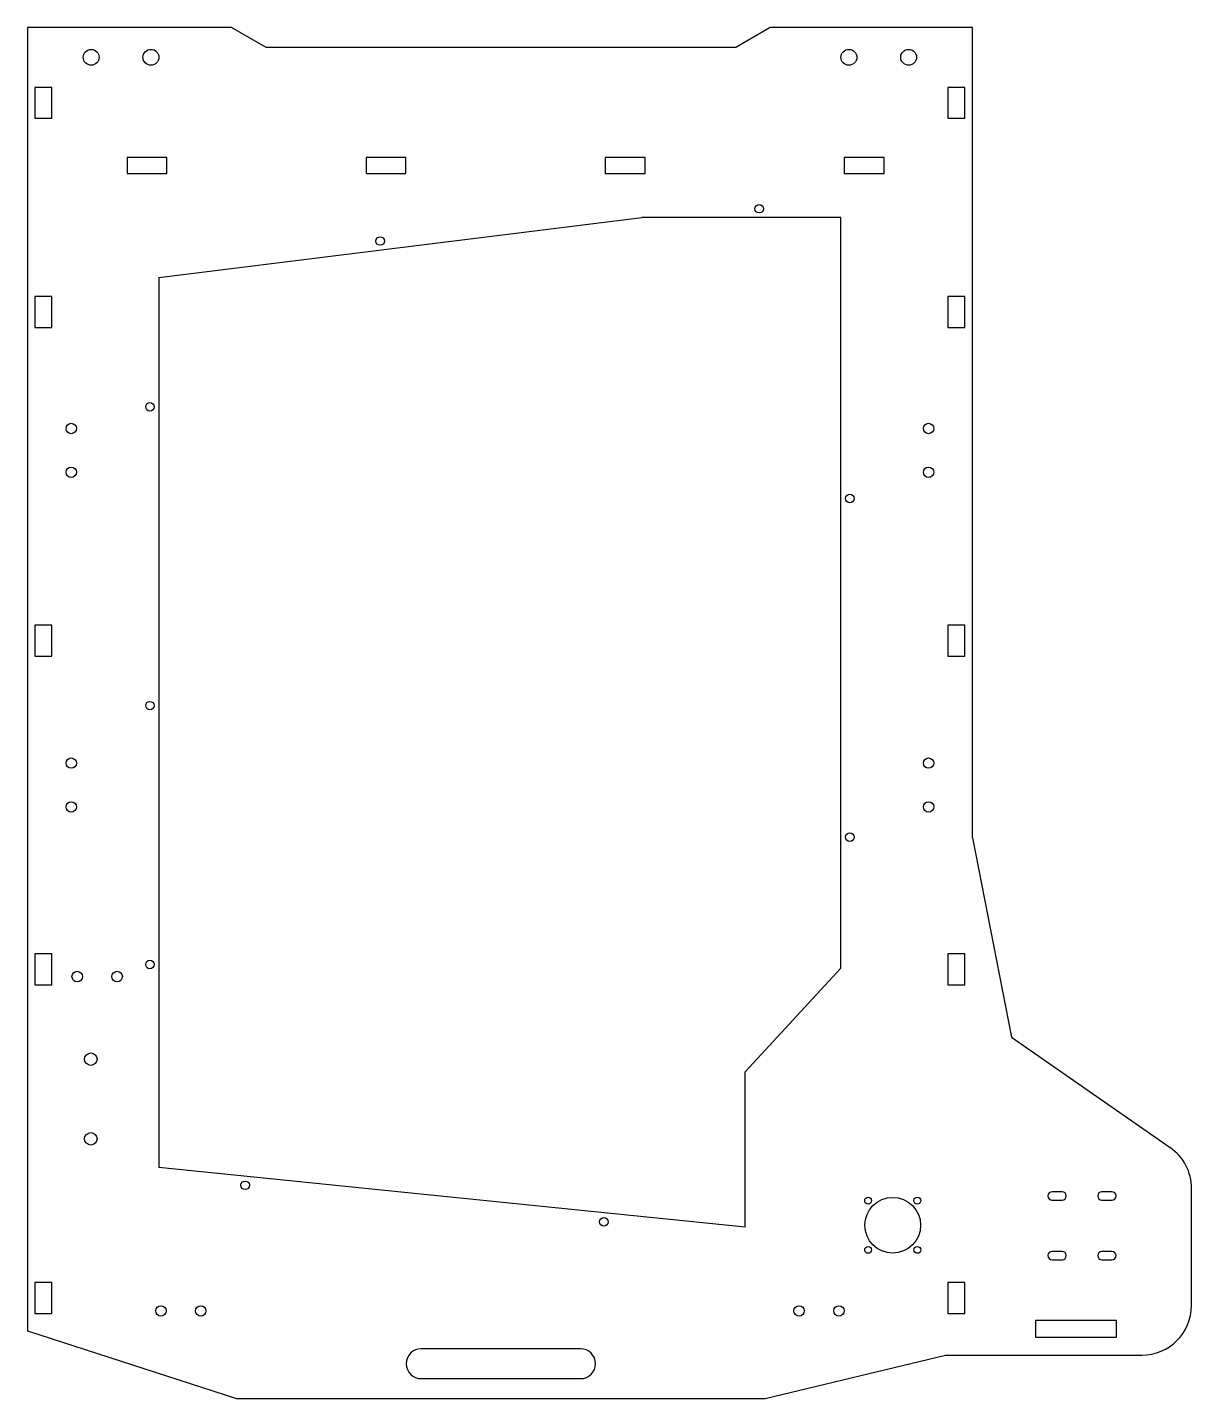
# Model space of a CAD drawing. Header units: millimetres. Extents: x 270 to 854, y 46 to 734.
import ezdxf

# ---------------------------------------------------------------- set-up
doc = ezdxf.new("R2010")
doc.units = ezdxf.units.MM

msp = doc.modelspace()

# ---------------------------------------------------------------- linework, layer by layer
at = {"color": 7, "linetype": 'Continuous', "lineweight": 25}
for p, q in [((269.64, 734.19), (269.64, 79.85)), ((372.1, 734.19), (269.64, 734.19)), ((389.42, 724.19), (372.1, 734.19)), ((642.44, 734.19), (625.12, 724.19)), ((743.94, 734.19), (642.44, 734.19)), ((743.94, 327.36), (743.94, 734.19)), ((625.12, 724.19), (389.42, 724.19)), ((281.89, 704.1), (273.39, 704.1)), ((273.39, 704.1), (273.39, 688.6)), ((281.89, 688.6), (281.89, 704.1)), ((740.19, 704.1), (731.69, 704.1)), ((731.69, 704.1), (731.69, 688.6)), ((740.19, 688.6), (740.19, 704.1)), ((273.39, 688.6), (281.89, 688.6)), ((731.69, 688.6), (740.19, 688.6)), ((339.64, 668.85), (319.64, 668.85)), ((319.64, 668.85), (319.64, 660.85)), ((339.64, 660.85), (339.64, 668.85)), ((459.64, 668.85), (439.64, 668.85)), ((439.64, 668.85), (439.64, 660.85)), ((459.64, 660.85), (459.64, 668.85)), ((579.64, 668.85), (559.64, 668.85)), ((559.64, 668.85), (559.64, 660.85)), ((579.64, 660.85), (579.64, 668.85)), ((699.64, 668.85), (679.64, 668.85)), ((679.64, 668.85), (679.64, 660.85)), ((699.64, 660.85), (699.64, 668.85)), ((319.64, 660.85), (339.64, 660.85)), ((439.64, 660.85), (459.64, 660.85)), ((559.64, 660.85), (579.64, 660.85)), ((679.64, 660.85), (699.64, 660.85)), ((335.64, 608.69), (577.94, 638.69)), ((677.94, 638.69), (577.94, 638.69)), ((677.94, 261.85), (677.94, 638.69)), ((335.64, 608.69), (335.64, 161.85)), ((281.89, 599.1), (273.39, 599.1)), ((273.39, 599.1), (273.39, 583.6)), ((281.89, 583.6), (281.89, 599.1)), ((740.19, 599.1), (731.69, 599.1)), ((731.69, 599.1), (731.69, 583.6)), ((740.19, 583.6), (740.19, 599.1)), ((273.39, 583.6), (281.89, 583.6)), ((731.69, 583.6), (740.19, 583.6)), ((281.89, 434.1), (273.39, 434.1)), ((273.39, 434.1), (273.39, 418.6)), ((281.89, 418.6), (281.89, 434.1)), ((740.19, 434.1), (731.69, 434.1)), ((731.69, 434.1), (731.69, 418.6)), ((740.19, 418.6), (740.19, 434.1)), ((273.39, 418.6), (281.89, 418.6)), ((731.69, 418.6), (740.19, 418.6)), ((743.94, 327.36), (763.5, 227.36)), ((281.89, 269.1), (273.39, 269.1)), ((273.39, 269.1), (273.39, 253.6)), ((281.89, 253.6), (281.89, 269.1)), ((740.19, 269.1), (731.69, 269.1)), ((731.69, 269.1), (731.69, 253.6)), ((740.19, 253.6), (740.19, 269.1)), ((629.94, 209.85), (677.94, 261.85)), ((273.39, 253.6), (281.89, 253.6)), ((731.69, 253.6), (740.19, 253.6)), ((763.5, 227.36), (843.23, 171.84)), ((629.94, 131.85), (629.94, 209.85)), ((629.94, 131.85), (335.64, 161.85)), ((788.94, 149.71), (783.94, 149.71)), ((783.94, 145.51), (788.94, 145.51)), ((813.94, 149.71), (808.94, 149.71)), ((808.94, 145.51), (813.94, 145.51)), ((853.94, 92.61), (853.94, 151.33)), ((788.94, 119.74), (783.94, 119.74)), ((813.94, 119.71), (808.94, 119.71)), ((783.94, 115.48), (788.94, 115.48)), ((808.94, 115.51), (813.94, 115.51)), ((281.89, 104.1), (273.39, 104.1)), ((273.39, 104.1), (273.39, 88.6)), ((281.89, 88.6), (281.89, 104.1)), ((740.19, 104.1), (731.69, 104.1)), ((731.69, 104.1), (731.69, 88.6)), ((740.19, 88.6), (740.19, 104.1)), ((273.39, 88.6), (281.89, 88.6)), ((731.69, 88.6), (740.19, 88.6)), ((816.19, 85.1), (775.69, 85.1)), ((775.69, 85.1), (775.69, 76.6)), ((816.19, 76.6), (816.19, 85.1)), ((269.64, 79.85), (374.64, 45.85)), ((775.69, 76.6), (816.19, 76.6)), ((547.29, 70.85), (467.29, 70.85)), ((639.94, 45.85), (730.44, 67.61)), ((730.44, 67.61), (828.94, 67.61)), ((467.29, 55.85), (547.29, 55.85)), ((374.64, 45.85), (639.94, 45.85))]:
    msp.add_line(p, q, dxfattribs=at)
for centre, radius in [((301.64, 719.19), 4), ((331.64, 719.19), 4), ((681.94, 719.19), 4), ((711.94, 719.19), 4), ((636.94, 643.19), 2.15), ((446.64, 626.97), 2.15), ((331.14, 543.72), 2.15), ((291.64, 532.85), 2.6), ((721.94, 532.85), 2.6), ((291.64, 510.85), 2.6), ((721.94, 510.85), 2.6), ((682.44, 497.69), 2.15), ((331.14, 393.72), 2.15), ((291.64, 364.85), 2.6), ((721.94, 364.85), 2.6), ((291.64, 342.85), 2.6), ((721.94, 342.85), 2.6), ((682.44, 327.69), 2.15), ((331.14, 263.72), 2.15), ((294.64, 257.69), 2.65), ((314.64, 257.69), 2.65), ((301.44, 216.25), 3.15), ((301.44, 176.25), 3.15), ((378.94, 152.91), 2.15), ((691.57, 145.23), 1.7), ((703.94, 132.85), 14), ((716.32, 145.23), 1.7), ((558.94, 134.57), 2.15), ((691.57, 120.48), 1.7), ((716.32, 120.48), 1.7), ((336.64, 89.85), 2.6), ((356.64, 89.85), 2.6), ((656.94, 89.85), 2.6), ((676.94, 89.85), 2.6)]:
    msp.add_circle(centre, radius, dxfattribs=at)
for centre, radius, start, end in [((828.94, 151.33), 25, 0, 55.1501), ((783.94, 147.61), 2.1, 90, 270), ((788.94, 147.61), 2.1, 270, 90), ((808.94, 147.61), 2.1, 90, 270), ((813.94, 147.61), 2.1, 270, 90), ((783.94, 117.61), 2.13, 90, 270), ((788.94, 117.61), 2.13, 270, 90), ((808.94, 117.61), 2.1, 90, 270), ((813.94, 117.61), 2.1, 270, 90), ((828.94, 92.61), 25, 270, 0), ((467.29, 63.35), 7.5, 90, 270), ((547.29, 63.35), 7.5, 270, 90)]:
    msp.add_arc(centre, radius, start, end, dxfattribs=at)

doc.saveas('drawing.dxf')
